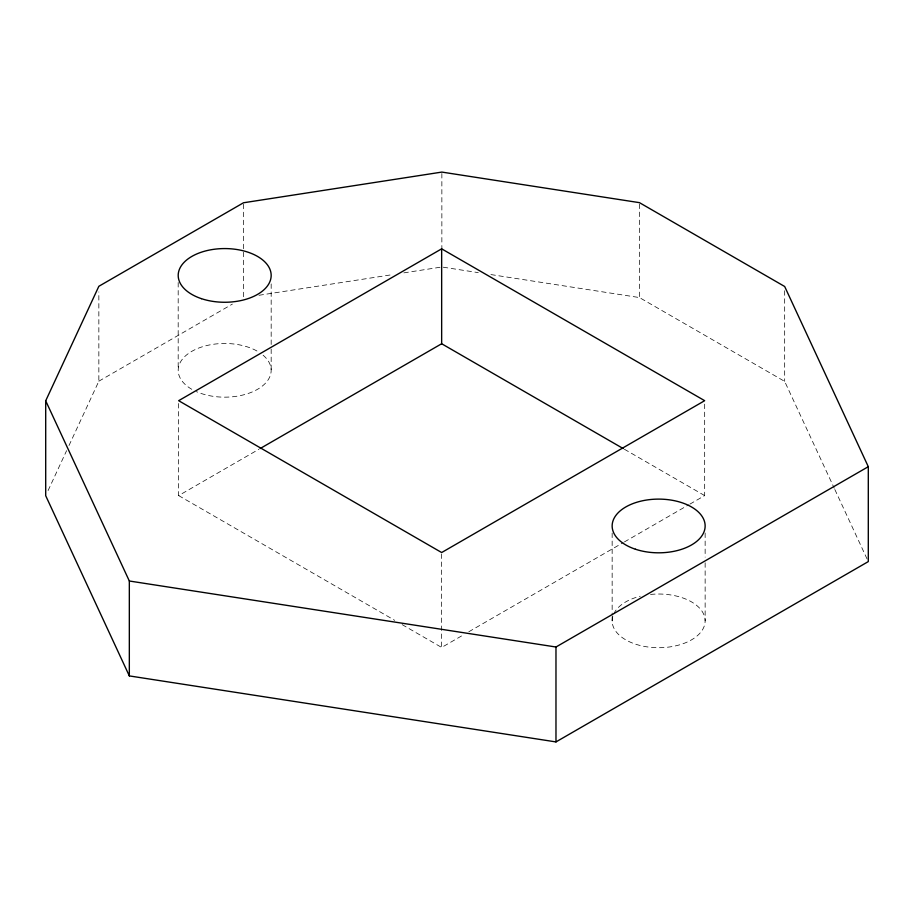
<?xml version="1.0" encoding="UTF-8"?>
<svg xmlns="http://www.w3.org/2000/svg" width="914" height="914" viewBox="0 0 914 914"><rect width="100%" height="100%" fill="white"/><g stroke="black" fill="none" stroke-linecap="round" stroke-linejoin="round"><path stroke-width="0.69" stroke-dasharray="4.57 3.43" d="M48.088 490.567L66.596 450.671M68.996 445.529L98.849 381.195L98.849 291.954M98.849 381.195L232.373 304.099M178.653 403.52L178.653 495.594L258.913 449.254M402.149 624.628L441.656 647.443L463.878 634.613M468.825 631.757L623.177 542.642M624.411 541.933L688.619 504.859M689.853 504.151L704.671 495.594L704.671 403.52M258.982 295.279L391.215 274.828M403.874 272.863L440.457 267.208M443.256 267.208L478.296 272.623M490.909 274.577L639.457 297.564L784.669 381.389L834.254 488.225M624.411 449.254L704.671 495.594M178.653 495.594L394.734 620.355M834.848 489.516L867.1 559.025M784.669 290.732L784.669 381.389M705.14 533.045L705.14 557.129M705.14 562.796L705.14 620.869M639.457 204.073L639.457 297.564M612.151 533.045L612.151 615.202M612.151 616.619L612.151 620.869M441.862 173.5L441.862 248.574M441.656 553.953L441.656 647.443M271.172 283.911L271.172 347.651M271.172 349.068L271.172 370.319M243.501 204.188L243.501 297.678M178.184 282.495L178.184 370.319M650.551 594.431A46.488 26.849 0 0 1 705.082 619.623A46.488 26.849 0 0 1 654.847 647.626A46.488 26.849 0 0 1 613.168 615.282M613.728 613.922A46.488 26.849 0 0 1 640.223 596.225M263.095 355.203A46.488 26.849 0 0 1 256.606 389.832A46.488 26.849 0 0 1 196.373 391.615M191.803 389.307A46.488 26.849 0 0 1 191.803 351.342A46.488 26.849 0 0 1 257.554 351.342"/><path stroke-width="1.37" d="M45.7 400.8L98.849 286.288L243.501 202.771L441.862 172.083L639.457 202.657L784.669 286.493L868.3 466.688L868.3 561.596L555.975 741.917L129.331 675.914L45.7 495.708L45.7 400.8L129.331 581.007L129.331 675.914M441.656 248.837L178.653 400.686L441.656 552.536L704.671 400.686L441.656 248.837L441.656 343.744L623.177 448.546M260.147 448.546L441.656 343.744M129.331 581.007L555.975 647.009L868.3 466.688M555.975 647.009L555.975 741.917M201.423 298.661A46.488 26.849 0 0 0 271.172 275.411A46.488 26.849 0 0 0 201.423 252.173A46.488 26.849 0 0 0 201.423 298.661M635.39 549.211A46.488 26.849 0 0 0 705.14 525.961A46.488 26.849 0 0 0 635.39 502.711A46.488 26.849 0 0 0 635.39 549.211"/></g></svg>
